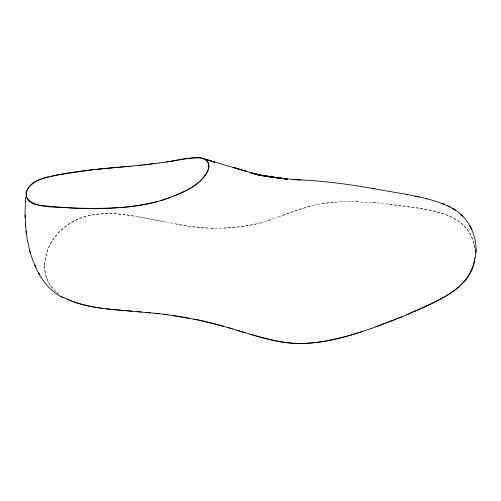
<?xml version="1.0" encoding="UTF-8"?>
<svg xmlns="http://www.w3.org/2000/svg" width="501" height="501" viewBox="0 0 501 501"><rect width="100%" height="100%" fill="white"/><g stroke="black" fill="none" stroke-linecap="round" stroke-linejoin="round"><path stroke-width="0.38" stroke-dasharray="2.5 1.88" d="M44.758 265.342C43.825 277.266 50.902 288.269 60.239 295.158M44.771 264.991C44.94 259.355 46.242 253.782 48.39 248.577C53.407 235.401 64.823 225.776 77.091 219.482C104.665 207.464 135.27 216.708 163.401 221.574M282.382 215.474L300.187 209.124L314.509 205.116M278.8 216.795L296.761 210.282L310.971 205.974M278.819 216.783L264.259 221.786M267.979 220.603L271.598 219.382M260.589 222.864L264.34 221.761M260.689 222.832C233.046 230.065 203.713 229.608 175.813 224.041M257.019 223.809L242.158 226.59L223.127 228.093M314.377 205.122L318.047 204.364M317.935 204.364L328.731 202.705L339.935 201.828M321.592 203.719L336.121 202.053M339.897 201.834L343.805 201.684M343.761 201.69L351.79 201.584M351.746 201.59L377.034 202.792M211.435 228.137L215.33 228.187M355.854 201.634L360.019 201.74M207.527 228.018L191.777 226.671L167.553 222.413M372.706 202.423L381.317 203.212M381.261 203.193L385.607 203.682M385.551 203.663C416.926 210.051 468.66 205.936 474.704 248.083M389.853 204.183C419.65 208.573 470.89 209.65 474.704 248.972M133.886 216.113C107.753 211.084 76.258 212.155 57.483 233.742C43.167 249.066 38.765 276.765 55.736 291.826M138.044 216.789L167.641 222.438M56.813 292.709L57.891 293.592"/><path stroke-width="0.75" d="M475.211 257.934C479.1 237.843 468.717 215.818 450.061 207.001C436.296 200.15 421.022 197.306 406.073 194.275M475.831 252.842L475.95 248.671M474.879 257.589L474.816 258.309M25.62 196.968L25.05 212.173L25.495 225.381M474.441 261.034C472.136 276.464 459.724 288.144 446.673 295.452C424.172 308.203 400.074 317.872 375.875 326.871M474.816 258.334C469.85 291.469 432.651 302.698 406.48 314.847M207.32 172.094C216.451 150.457 181.669 159.343 172.375 161.053M207.038 172.626C199.761 184.725 186.366 190.775 173.897 196.085M402.278 316.626L371.454 328.437M170.666 197.338C154.195 203.475 136.723 206.525 119.225 207.69M371.498 328.399C350.65 335.595 329.201 341.97 307.069 343.317C287.555 344.663 268.361 339.734 249.842 334.117M362.605 331.43C335.839 340.141 307.188 346.867 279.026 341.438C250.093 335.895 222.713 324.247 193.668 319.093M160.94 200.569C178.569 194.269 200.525 187.706 208.491 168.994C210.664 163.101 205.178 157.583 199.392 157.615C186.115 158.022 173.07 161.397 159.869 162.869M157.69 201.502C118.681 211.09 77.617 209.681 38.02 205.041C20.71 202.31 24.324 185.157 38.101 180.26C58.21 173.114 79.841 171.286 100.939 168.893M48.703 176.859C38.564 177.573 16.214 191.244 30.83 201.847C42.911 208.629 57.59 206.531 70.91 207.902C86.391 208.479 101.91 208.623 117.378 207.69M50.407 176.471L57.515 175.018M57.465 175.012L89.986 170.052M170.785 161.291L172.319 161.059M169.282 161.522L166.175 161.98M159.894 162.869L156.663 163.295M156.681 163.295L146.812 164.516M153.419 163.714L143.455 164.904M145.146 164.71L140.08 165.274M89.948 169.977L99.11 169.075M141.783 165.086L138.389 165.449M138.401 165.449L133.272 165.963M99.11 169.031L106.425 168.374M100.945 168.856L108.254 168.204M131.55 166.125L133.279 165.963M131.556 166.132L108.26 168.179M129.834 166.288L110.088 168.017M106.431 168.349L110.082 168.042M300.537 180.041L292.027 179.502C319.795 180.404 347.368 183.911 374.698 188.833L372.243 188.432L407.332 194.52M106.08 308.829L141.539 312.029M296.003 179.753L274.279 177.36M132.508 311.315C110.207 309.242 86.942 308.397 66.301 298.821M137.055 311.678L159.531 313.726M146.142 312.417L150.651 312.818M154.991 313.238L168.211 314.81M277.529 177.723L285.908 179.014L267.246 176.433L287.662 179.12L279.289 177.974M282.627 178.419L272.387 177.053L280.735 178.218M163.796 314.233L189.547 318.26M273.308 177.147L265.787 176.158L278.606 177.974L262.662 175.663L275.519 177.454M270.935 176.934L257.013 174.68L270.866 176.797M101.991 308.29C89.986 306.568 77.912 304.088 66.871 298.909M172.457 315.398L198.039 319.97L223.709 326.308M268.242 176.402L265.474 175.983L276.276 177.68L267.972 176.377M273.709 177.329L253.638 173.684L263.232 175.914L251.608 172.97L259.499 175.087L207.019 159.8L214.797 162.255L202.229 158.153M415.511 196.173L419.199 196.987M250.187 172.745L257.382 174.454M425.812 198.553L427.309 198.935M243.987 170.628L245.941 171.192L238.132 168.918M227.993 327.535L232.383 328.831M235.946 168.192L234.161 167.66L238.921 169.094L232.946 167.296M236.791 330.159L245.515 332.808M448.595 206.28L450.061 207.001L447.462 205.723M62.963 297.594C49.518 291.413 40.562 278.681 34.907 265.417L35.64 267.046L32.327 259.011L29.784 251.039M61.072 296.617L63.333 297.782M63.433 297.243L65.7 298.527M38.408 272.701L39.729 274.999L38.915 273.577M30.223 252.598L27.048 238.658L25.457 224.861M26.146 231.994L26.302 233.234L26.033 231.111M25.426 224.429L25.463 224.943L25.394 223.997M25.557 226.264L25.488 225.293L25.526 225.826M25.1 217.616L25.063 215.104M444.425 204.402L441.738 203.343L444.425 204.402M453.937 209.205L452.879 208.554L455.277 210.051L453.937 209.205M461.935 215.399L460.876 214.39L462.655 216.094L461.935 215.399M470.677 227.31L469.85 225.669L471.917 229.827L470.677 227.31"/></g></svg>
